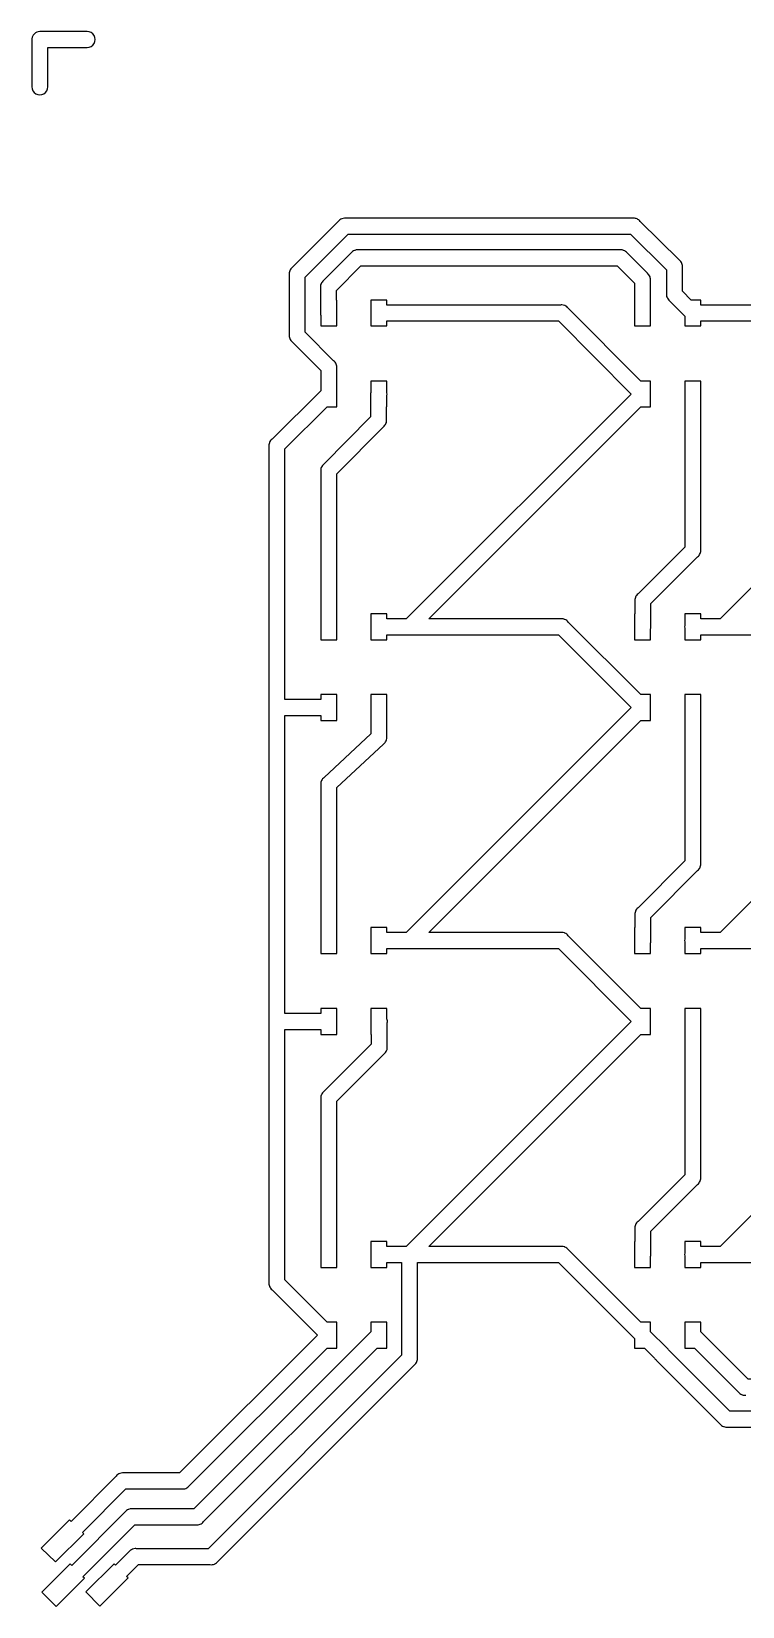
# Model space of a CAD drawing. Extents: x 54 to 155, y 99 to 199.
# Drawn here: x 54.4 to 99.7, y 98.7 to 199 of the extents above; entities that cross this region are included whole.
import ezdxf

# ---------------------------------------------------------------- set-up
doc = ezdxf.new("R2010")
doc.units = 0
doc.layers.add('WS2812B_4x4_40mil', color=7, linetype='CONTINUOUS')

msp = doc.modelspace()

# ---------------------------------------------------------------- linework, layer by layer
at = {"layer": 'WS2812B_4x4_40mil', "color": 7}
for points in [[(54.940831, 199.023179)], [(75.174222, 185.114467)]]:
    msp.add_lwpolyline(points, close=True, dxfattribs=at)
for points in [[(54.440604, 198.427866), (54.440604, 195.502461)], [(55.456562, 195.502461), (55.456562, 197.999985), (57.954083, 197.999985)], [(73.948455, 186.920558), (71.024603, 183.996706)], [(73.651833, 178.047198), (71.839541, 179.858972), (71.839541, 183.375038), (74.569091, 186.104586), (92.563858, 186.104586), (94.847955, 183.83961)], [(74.774246, 184.910344), (73.013113, 183.149211)], [(93.631491, 183.615333), (92.336996, 184.909828)], [(73.850271, 181.171038), (73.850271, 181.913628), (73.829083, 181.913628), (73.829083, 182.528059), (75.394363, 184.09334), (91.716363, 184.09334), (92.816037, 182.994181), (92.816037, 181.08784), (92.816037, 180.262565), (93.831995, 180.262565), (93.831995, 181.913628), (93.831995, 183.134741)], [(70.823583, 183.51508), (70.823583, 179.721513)], [(72.813125, 182.669138), (72.813125, 181.169488)], [(76.030501, 181.913628), (76.030501, 181.169488)], [(88.107282, 181.595819), (77.046458, 181.595819), (77.046458, 181.913628), (76.030501, 181.913628), (76.030501, 181.913628)], [(95.043292, 181.866085), (96.012225, 180.879065), (96.012225, 180.262565), (97.028183, 180.262565), (97.028183, 180.579858), (107.951548, 180.579858), (112.608111, 175.923295), (98.278236, 161.593422), (97.028183, 161.593422), (97.028183, 161.910716), (96.012225, 161.910716), (96.012225, 161.171227)], [(108.089007, 181.595819), (97.028183, 181.595819), (97.028183, 181.913628), (96.420985, 181.913628), (95.863913, 182.481035)], [(72.834313, 180.921957), (72.834313, 180.262565), (73.850271, 180.262565), (73.850271, 181.002057)], [(76.030501, 181.00774), (76.030501, 180.262565), (77.046458, 180.262565), (77.046458, 180.579858), (87.969305, 180.579858), (92.606231, 175.923814), (78.27584, 161.593422), (77.046458, 161.593422), (77.046458, 161.910716), (76.030501, 161.910716), (76.030501, 161.167091)], [(71.024603, 179.237304), (72.834313, 177.427081), (72.834313, 176.134136), (69.736309, 173.05577)], [(73.850271, 175.997709), (73.850271, 177.564024)], [(76.030501, 176.74857), (76.030501, 176.08866)], [(77.046458, 176.006496), (77.046458, 176.74857), (76.030501, 176.74857), (76.030501, 176.74857)], [(96.012225, 176.74857), (96.012225, 175.097507), (96.012225, 166.164718), (93.036697, 163.18919)], [(93.831995, 175.995643), (93.831995, 176.74857), (93.219114, 176.74857)], [(97.028183, 166.026225), (97.028183, 175.923295), (97.028183, 176.74857), (96.012225, 176.74857), (96.012225, 176.74857)], [(73.850271, 156.025287), (73.850271, 156.767359), (72.834313, 156.767359), (72.834313, 156.450065), (70.548662, 156.450065), (70.548662, 172.431004), (73.232738, 175.097507), (73.850271, 175.097507), (73.850271, 175.859734)], [(76.009313, 175.843198), (76.009313, 174.460337), (73.03275, 171.464137)], [(88.107798, 161.593422), (79.712445, 161.593422), (93.216529, 175.097507), (93.831995, 175.097507), (93.831995, 175.8525)], [(77.025271, 174.32546), (77.025271, 175.097507), (77.046458, 175.097507)], [(72.834313, 170.987162), (72.834313, 161.085443), (72.834313, 160.259652), (73.850271, 160.259652), (73.850271, 161.910716), (73.850271, 170.845055), (76.827349, 173.84177)], [(93.853183, 161.178976), (93.853183, 162.568555), (96.827163, 165.542535)], [(92.837225, 162.706016), (92.837225, 161.910716), (92.816037, 161.910716)], [(76.030501, 161.005343), (76.030501, 160.259652), (77.046458, 160.259652), (77.046458, 160.577462), (78.413817, 160.577462)], [(78.550242, 160.577462), (87.969823, 160.577462), (92.605199, 155.941571), (78.27584, 141.612214), (77.046458, 141.612214), (77.046458, 141.929507), (76.030501, 141.929507), (76.030501, 141.185883)], [(93.831995, 156.014434), (93.831995, 156.767359), (93.217048, 156.767359), (88.592007, 161.391884)], [(92.816037, 161.01258), (92.816037, 160.259652), (93.831995, 160.259652)], [(96.012225, 161.001727), (96.012225, 160.259652), (97.028183, 160.259652), (97.028183, 160.577462)], [(98.552638, 160.577462), (107.951548, 160.577462), (112.607077, 155.941055), (98.278236, 141.612214), (97.028183, 141.612214), (97.028183, 141.929507), (96.012225, 141.929507)], [(76.030501, 156.767359), (76.030501, 155.943121), (76.0274, 154.266737)], [(77.042842, 154.118425), (77.044908, 155.116298), (77.046458, 155.116298), (77.046458, 156.767359), (76.030501, 156.767359), (76.030501, 156.767359)], [(96.012225, 156.767359), (96.012225, 155.116298), (96.012225, 146.181959), (93.036179, 143.18576)], [(97.028183, 146.043466), (97.028183, 155.942086), (97.028183, 156.767359), (96.012225, 156.767359), (96.012225, 156.767359)], [(73.850271, 136.022372), (73.850271, 136.764963), (72.834313, 136.764963), (72.834313, 136.447153), (70.548662, 136.447153), (70.548662, 155.434108), (72.834313, 155.434108), (72.834313, 155.116298), (73.850271, 155.116298), (73.850271, 155.856303)], [(88.108833, 141.612214), (79.712445, 141.612214), (93.217048, 155.116298), (93.831995, 155.116298), (93.831995, 155.872324)], [(72.834313, 151.003371), (72.834313, 141.104232), (72.834313, 140.278444), (73.850271, 140.278444), (73.850271, 141.929507), (73.850271, 150.851958)], [(92.837225, 142.704652), (92.837225, 141.929507), (92.816037, 141.929507)], [(93.853183, 141.184332), (93.853183, 142.567193)], [(76.030501, 141.024135), (76.030501, 140.278444), (77.046458, 140.278444), (77.046458, 140.596253), (78.412267, 140.596253)], [(78.552826, 140.596253), (87.969305, 140.596253), (92.606231, 135.940209), (78.275324, 121.609299), (77.046458, 121.609299), (77.046458, 121.927111), (76.030501, 121.927111), (76.030501, 121.183486)], [(92.816037, 141.020518), (92.816037, 140.278444), (93.831995, 140.278444), (93.831995, 140.938352)], [(96.012225, 141.020518), (96.012225, 140.278444), (97.028183, 140.278444), (97.028183, 140.596253)], [(98.555223, 140.596253), (107.951032, 140.596253), (112.608111, 135.93969), (98.27772, 121.609299), (97.028183, 121.609299), (97.028183, 121.927111), (96.012225, 121.927111)], [(76.030501, 136.764963), (76.030501, 136.021341)], [(77.046458, 136.106089), (77.046458, 136.764963), (76.030501, 136.764963), (76.030501, 136.764963)], [(93.831995, 136.012038), (93.831995, 136.764963), (93.21808, 136.764963)], [(96.012225, 136.764963), (96.012225, 135.113902), (96.012225, 126.180598)], [(97.028183, 126.04262), (97.028183, 135.939174), (97.028183, 136.764963), (96.012225, 136.764963), (96.012225, 136.764963)], [(69.532705, 135.957777), (69.532705, 119.334504)], [(73.850271, 116.03238), (73.850271, 116.783754), (73.235321, 116.783754), (70.548662, 119.470413), (70.548662, 135.431195), (72.834313, 135.431195), (72.834313, 135.113902), (73.850271, 135.113902), (73.850271, 135.85391)], [(76.030501, 135.859593), (76.030501, 135.113902), (76.051686, 135.113902), (76.051686, 134.498952)], [(77.067646, 134.362527), (77.067646, 135.85391)], [(88.106248, 121.609299), (79.712445, 121.609299), (93.217048, 135.113902), (93.831995, 135.113902), (93.831995, 135.868896)], [(72.834313, 131.001491), (72.834313, 121.10132), (72.834313, 120.276048), (73.850271, 120.276048), (73.850271, 121.927111), (73.850271, 130.859899)], [(93.853183, 121.195372), (93.853183, 122.584434), (96.828195, 125.559446)], [(92.837225, 122.722412), (92.837225, 121.927111), (92.816037, 121.927111)], [(76.030501, 121.021739), (76.030501, 120.276048), (77.046458, 120.276048), (77.046458, 120.593341), (77.978183, 120.593341), (77.978183, 114.687243), (65.660591, 102.347945)], [(78.994144, 114.549266), (78.994144, 120.593341), (87.969823, 120.593341), (92.816037, 115.747643), (92.816037, 115.132693), (93.439255, 115.132693)], [(92.816037, 121.028972), (92.816037, 120.276048), (93.831995, 120.276048)], [(96.012225, 121.018638), (96.012225, 120.276048), (97.028183, 120.276048), (97.028183, 120.593341), (98.418796, 120.593341)], [(98.552122, 120.593341), (107.952064, 120.593341), (112.818434, 115.747125), (112.818434, 115.132693), (113.834391, 115.132693)], [(116.014621, 121.028972), (116.014621, 120.276048), (116.629571, 120.276048), (120.640694, 116.264925), (115.486489, 111.110717), (98.889569, 111.110717)], [(69.733727, 118.848745), (72.62399, 115.957966), (63.84003, 107.174006)], [(76.030501, 116.783754), (76.030501, 116.168288), (64.750051, 104.887842)], [(77.046458, 116.03238), (77.046458, 116.783754), (76.030501, 116.783754), (76.030501, 116.783754)], [(94.83452, 115.18592), (93.831995, 116.170873), (93.831995, 116.783754), (93.216529, 116.783754)], [(96.012225, 116.783754), (96.012225, 116.03238)], [(111.697571, 113.142632), (100.053839, 113.142632), (97.028183, 116.168288), (97.028183, 116.783754), (96.012225, 116.783754), (96.012225, 116.783754)], [(96.012225, 115.89182), (96.012225, 115.132693), (96.626656, 115.132693)], [(64.461698, 106.359068), (73.235839, 115.132693), (73.850271, 115.132693)], [(65.372751, 104.073936), (76.431509, 115.132693), (77.046458, 115.132693)], [(94.221636, 114.341526), (98.269968, 110.293194)], [(98.748493, 110.094757), (115.627047, 110.094757)], [(59.807717, 106.972983), (56.93761, 104.086855), (56.832705, 104.189175), (55.033332, 102.390318), (55.943353, 101.500966), (57.742726, 103.300342), (57.664695, 103.376822), (60.430419, 106.158048), (63.978005, 106.158048)], [(60.380291, 104.687854), (56.970683, 101.278242), (56.875081, 101.37436), (55.075708, 99.574987), (55.985729, 98.664964), (57.785102, 100.463821), (57.688984, 100.559938), (61.000927, 103.871881)], [(60.611286, 102.145888), (59.754491, 101.288577), (59.668707, 101.37436), (57.86985, 99.596175), (58.758686, 98.686151), (60.558059, 100.485008), (60.472792, 100.570276), (61.233988, 101.331985)]]:
    msp.add_lwpolyline(points, dxfattribs=at)
for points in [[(54.594081, 198.877968), (54.471528, 198.762616), (54.414053, 198.59406), (54.440604, 198.427866)], [(54.940831, 199.023179), (54.810933, 199.020891), (54.686846, 198.968926), (54.594081, 198.877968)], [(55.031266, 199.015942), (55.001397, 199.021047), (54.971131, 199.023468), (54.940831, 199.023179)], [(57.954083, 199.015942), (57.954083, 199.015942), (55.031266, 199.015942), (55.031266, 199.015942)], [(58.401187, 198.764454), (58.308523, 198.922893), (58.137605, 199.019032), (57.954083, 199.015942)], [(58.401187, 198.251474), (58.493851, 198.409913), (58.493851, 198.606014), (58.401187, 198.764454)], [(57.954083, 197.999985), (58.137605, 197.996896), (58.308523, 198.093034), (58.401187, 198.251474)], [(54.440604, 195.502461), (54.437515, 195.31894), (54.533654, 195.148021), (54.692093, 195.055357)], [(54.692093, 195.055357), (54.850533, 194.962693), (55.046634, 194.962693), (55.205073, 195.055357)], [(55.205073, 195.055357), (55.363513, 195.148021), (55.459651, 195.31894), (55.456562, 195.502461)], [(74.173247, 187.087989), (74.084099, 187.054362), (74.006203, 186.996343), (73.948455, 186.920558)], [(74.348431, 187.125195), (74.288294, 187.123264), (74.228978, 187.110666), (74.173247, 187.087989)], [(74.428531, 187.120546), (74.401995, 187.124205), (74.375212, 187.125759), (74.348431, 187.125195)], [(92.701833, 187.120546), (92.701833, 187.120546), (74.428531, 187.120546), (74.428531, 187.120546)], [(92.765912, 187.125713), (92.744465, 187.125345), (92.723062, 187.123619), (92.701833, 187.120546)], [(92.976235, 187.080237), (92.910178, 187.110239), (92.838462, 187.125746), (92.765912, 187.125713)], [(93.182424, 186.922624), (93.128499, 186.992127), (93.057451, 187.046436), (92.976235, 187.080237)], [(95.660308, 184.464375), (95.660308, 184.464375), (93.182424, 186.922624), (93.182424, 186.922624)], [(74.973715, 185.066924), (74.895059, 185.03243), (74.826432, 184.978559), (74.774246, 184.910344)], [(74.980433, 185.069507), (74.978188, 185.068662), (74.975948, 185.067801), (74.973715, 185.066924)], [(74.993871, 185.075193), (74.989365, 185.073362), (74.984885, 185.071466), (74.980433, 185.069507)], [(75.174222, 185.114467), (75.112211, 185.112497), (75.051086, 185.099186), (74.993871, 185.075193)], [(75.258455, 185.109297), (75.230569, 185.113354), (75.202394, 185.115083), (75.174222, 185.114467)], [(91.85279, 185.109297), (91.85279, 185.109297), (75.258455, 185.109297), (75.258455, 185.109297)], [(91.921518, 185.114467), (91.898518, 185.114302), (91.875556, 185.112574), (91.85279, 185.109297)], [(92.110137, 185.078293), (92.050136, 185.102234), (91.986119, 185.114511), (91.921518, 185.114467)], [(92.111172, 185.077775), (92.110827, 185.077948), (92.110482, 185.078121), (92.110137, 185.078293)], [(92.128224, 185.070541), (92.122584, 185.073056), (92.116899, 185.075467), (92.111172, 185.077775)], [(92.336996, 184.909828), (92.282748, 184.980825), (92.210736, 185.03626), (92.128224, 185.070541)], [(70.855105, 183.768812), (70.823139, 183.688305), (70.812288, 183.600961), (70.823583, 183.51508)], [(70.856137, 183.770879), (70.855792, 183.770191), (70.855448, 183.769502), (70.855105, 183.768812)], [(70.862339, 183.785349), (70.860197, 183.780558), (70.85813, 183.775734), (70.856137, 183.770879)], [(71.024603, 183.996706), (70.952674, 183.941945), (70.896659, 183.868983), (70.862339, 183.785349)], [(94.847955, 183.83961), (94.847955, 183.83961), (94.847955, 182.345642), (94.847955, 182.345642)], [(95.832906, 184.231315), (95.79924, 184.324121), (95.739263, 184.405108), (95.660308, 184.464375)], [(95.863913, 183.98172), (95.87466, 184.066202), (95.863998, 184.15203), (95.832906, 184.231315)], [(95.863913, 182.481035), (95.863913, 182.481035), (95.863913, 183.98172), (95.863913, 183.98172)], [(72.844648, 182.921836), (72.812858, 182.841645), (72.802009, 182.754681), (72.813125, 182.669138)], [(72.845164, 182.922868), (72.844991, 182.922524), (72.844819, 182.92218), (72.844648, 182.921836)], [(72.845682, 182.923387), (72.845509, 182.923214), (72.845336, 182.923041), (72.845164, 182.922868)], [(72.8524, 182.939404), (72.85007, 182.934104), (72.84783, 182.928764), (72.845682, 182.923387)], [(73.013113, 183.149211), (72.941971, 183.094678), (72.886524, 183.022293), (72.8524, 182.939404)], [(93.799957, 183.387955), (93.766469, 183.478173), (93.708047, 183.557025), (93.631491, 183.615333)], [(93.831995, 183.134741), (93.843036, 183.220497), (93.832009, 183.307652), (93.799957, 183.387955)], [(94.847955, 182.345642), (94.836112, 182.256999), (94.847878, 182.1668), (94.882063, 182.08416)], [(94.882063, 182.08416), (94.915053, 181.998202), (94.970781, 181.922825), (95.043292, 181.866085)], [(72.813125, 181.169488), (72.799594, 181.086495), (72.806875, 181.001442), (72.834313, 180.921957)], [(73.850271, 181.002057), (73.859704, 181.057989), (73.859704, 181.115106), (73.850271, 181.171038)], [(76.030501, 181.169488), (76.021863, 181.115918), (76.021863, 181.06131), (76.030501, 181.00774)], [(88.17601, 181.600986), (88.153011, 181.600821), (88.130048, 181.599095), (88.107282, 181.595819)], [(88.361528, 181.565328), (88.302462, 181.588708), (88.239535, 181.600803), (88.17601, 181.600986)], [(88.364629, 181.564296), (88.363597, 181.564643), (88.362563, 181.564987), (88.361528, 181.565328)], [(88.381166, 181.55706), (88.375697, 181.55957), (88.370184, 181.561982), (88.364629, 181.564296)], [(88.590972, 181.395831), (88.536505, 181.467162), (88.464114, 181.522792), (88.381166, 181.55706)], [(93.219114, 176.74857), (93.219114, 176.74857), (88.590972, 181.395831), (88.590972, 181.395831)], [(70.823583, 179.721513), (70.811874, 179.633806), (70.823274, 179.544562), (70.856656, 179.462616)], [(70.856656, 179.462616), (70.89034, 179.373215), (70.94855, 179.295123), (71.024603, 179.237304)], [(73.818232, 177.821371), (73.785058, 177.910771), (73.727393, 177.98903), (73.651833, 178.047198)], [(73.850271, 177.564024), (73.862033, 177.651133), (73.850994, 177.739804), (73.818232, 177.821371)], [(73.850271, 175.859734), (73.856545, 175.905512), (73.856545, 175.951931), (73.850271, 175.997709)], [(76.030501, 176.08866), (76.003406, 176.009817), (75.996129, 175.925517), (76.009313, 175.843198)], [(77.046458, 175.837514), (77.055891, 175.893447), (77.055891, 175.950564), (77.046458, 176.006496)], [(77.046458, 175.097507), (77.046458, 175.097507), (77.046458, 175.837514), (77.046458, 175.837514)], [(93.83613, 175.908828), (93.837234, 175.937831), (93.835851, 175.966875), (93.831995, 175.995643)], [(93.831995, 175.8525), (93.834417, 175.871185), (93.835797, 175.88999), (93.83613, 175.908828)], [(76.827349, 173.84177), (76.897373, 173.895852), (76.952059, 173.967282), (76.985996, 174.048992)], [(76.985996, 174.048992), (77.024654, 174.135671), (77.038259, 174.231445), (77.025271, 174.32546)], [(69.56061, 172.815475), (69.531424, 172.737515), (69.521841, 172.653578), (69.532705, 172.571045)], [(69.567844, 172.835113), (69.565298, 172.828617), (69.562886, 172.82207), (69.56061, 172.815475)], [(69.568878, 172.837695), (69.568531, 172.836835), (69.568186, 172.835974), (69.567844, 172.835113)], [(69.736309, 173.05577), (69.661517, 172.999848), (69.603585, 172.924393), (69.568878, 172.837695)], [(69.532705, 172.571045), (69.532705, 172.571045), (69.532705, 155.983946), (69.532705, 155.983946)], [(72.864801, 171.234177), (72.834315, 171.15564), (72.823838, 171.070755), (72.834313, 170.987162)], [(72.867386, 171.241411), (72.866506, 171.239006), (72.865644, 171.236595), (72.864801, 171.234177)], [(72.872037, 171.252264), (72.870445, 171.248665), (72.868894, 171.245047), (72.867386, 171.241411)], [(73.03275, 171.464137), (72.961318, 171.409035), (72.905847, 171.335905), (72.872037, 171.252264)], [(96.827163, 165.542535), (96.898685, 165.596935), (96.954498, 165.669332), (96.988911, 165.752341)], [(96.988911, 165.752341), (96.991425, 165.757981), (96.993837, 165.763666), (96.996144, 165.769394)], [(96.996144, 165.769394), (96.996317, 165.769738), (96.996489, 165.770083), (96.99666, 165.770428)], [(96.99666, 165.770428), (97.02898, 165.851567), (97.039837, 165.939667), (97.028183, 166.026225)], [(92.867713, 162.95923), (92.836185, 162.878791), (92.825692, 162.79164), (92.837225, 162.706016)], [(92.869782, 162.964398), (92.869083, 162.962679), (92.868393, 162.960957), (92.867713, 162.95923)], [(92.8765, 162.980934), (92.874164, 162.975462), (92.871924, 162.969949), (92.869782, 162.964398)], [(93.036697, 163.18919), (92.965961, 163.135019), (92.910715, 163.063199), (92.8765, 162.980934)], [(88.174979, 161.59859), (88.152495, 161.598356), (88.130053, 161.596629), (88.107798, 161.593422)], [(88.363597, 161.5619), (88.303631, 161.586016), (88.239613, 161.598469), (88.174979, 161.59859)], [(92.816037, 161.910716), (92.816037, 161.910716), (92.816037, 161.149004), (92.816037, 161.149004)], [(76.030501, 161.167091), (76.021863, 161.113521), (76.021863, 161.058913), (76.030501, 161.005343)], [(78.413817, 160.577462), (78.459085, 160.571329), (78.504974, 160.571329), (78.550242, 160.577462)], [(88.364629, 161.561381), (88.364286, 161.561554), (88.363942, 161.561727), (88.363597, 161.5619)], [(88.380134, 161.554663), (88.375003, 161.556989), (88.369834, 161.559228), (88.364629, 161.561381)], [(88.592007, 161.391884), (88.537171, 161.464075), (88.464016, 161.520279), (88.380134, 161.554663)], [(92.816037, 161.149004), (92.809904, 161.103736), (92.809904, 161.057848), (92.816037, 161.01258)], [(93.831995, 160.952117), (93.856142, 161.025158), (93.863387, 161.102728), (93.853183, 161.178976)], [(93.831995, 160.259652), (93.831995, 160.259652), (93.831995, 160.952117), (93.831995, 160.952117)], [(96.012225, 161.171227), (96.002734, 161.115125), (96.002734, 161.057828), (96.012225, 161.001727)], [(97.028183, 160.577462), (97.028183, 160.577462), (98.416213, 160.577462), (98.416213, 160.577462)], [(98.416213, 160.577462), (98.461481, 160.571329), (98.50737, 160.571329), (98.552638, 160.577462)], [(69.532705, 155.983946), (69.526618, 155.938847), (69.526618, 155.893134), (69.532705, 155.848035)], [(69.532705, 155.848035), (69.532705, 155.848035), (69.532705, 136.098337), (69.532705, 136.098337)], [(73.850271, 155.856303), (73.859704, 155.912236), (73.859704, 155.969354), (73.850271, 156.025287)], [(93.83613, 155.9271), (93.837264, 155.956276), (93.835881, 155.985496), (93.831995, 156.014434)], [(93.831995, 155.872324), (93.83436, 155.890495), (93.835741, 155.90878), (93.83613, 155.9271)], [(76.0274, 154.266737), (76.0274, 154.266737), (73.054454, 151.498947), (73.054454, 151.498947)], [(73.850271, 150.851958), (73.850271, 150.851958), (76.825283, 153.621299), (76.825283, 153.621299)], [(76.825283, 153.621299), (76.89991, 153.673419), (76.959164, 153.74463), (76.996849, 153.827489)], [(76.996849, 153.827489), (77.040573, 153.917798), (77.056576, 154.019032), (77.042842, 154.118425)], [(72.866351, 151.257102), (72.834211, 151.17664), (72.823182, 151.089296), (72.834313, 151.003371)], [(72.866867, 151.259168), (72.866694, 151.258479), (72.866522, 151.257791), (72.866351, 151.257102)], [(72.880303, 151.289659), (72.875492, 151.279645), (72.871011, 151.269476), (72.866867, 151.259168)], [(73.054454, 151.498947), (72.978444, 151.446328), (72.918231, 151.373966), (72.880303, 151.289659)], [(93.853183, 142.567193), (93.853183, 142.567193), (96.828713, 145.562877), (96.828713, 145.562877)], [(96.828713, 145.562877), (96.902629, 145.619283), (96.959648, 145.694892), (96.993559, 145.781468)], [(96.993559, 145.781468), (96.994437, 145.783701), (96.995299, 145.78594), (96.996144, 145.788185)], [(96.996144, 145.788185), (96.996318, 145.788874), (96.99649, 145.789563), (96.99666, 145.790252)], [(96.99666, 145.790252), (97.028538, 145.8706), (97.039388, 145.957754), (97.028183, 146.043466)], [(92.867197, 142.954768), (92.836368, 142.875234), (92.826061, 142.789218), (92.837225, 142.704652)], [(92.869782, 142.963036), (92.868897, 142.960287), (92.868035, 142.957531), (92.867197, 142.954768)], [(92.875465, 142.975437), (92.873516, 142.971329), (92.871621, 142.967195), (92.869782, 142.963036)], [(93.036179, 143.18576), (92.964965, 143.131084), (92.909511, 143.058514), (92.875465, 142.975437)], [(88.17601, 141.617381), (88.153528, 141.617147), (88.131086, 141.615421), (88.108833, 141.612214)], [(88.361012, 141.581207), (88.302142, 141.6047), (88.239394, 141.616969), (88.17601, 141.617381)], [(88.364629, 141.580173), (88.363425, 141.580522), (88.362219, 141.580867), (88.361012, 141.581207)], [(88.383235, 141.571905), (88.377089, 141.574785), (88.370886, 141.577541), (88.364629, 141.580173)], [(88.592007, 141.410159), (88.537891, 141.481536), (88.465867, 141.537336), (88.383235, 141.571905)], [(92.816037, 141.929507), (92.816037, 141.929507), (92.816037, 141.1895), (92.816037, 141.1895)], [(96.012225, 141.929507), (96.012225, 141.929507), (96.012225, 141.1895), (96.012225, 141.1895)], [(76.030501, 141.185883), (76.021863, 141.132313), (76.021863, 141.077705), (76.030501, 141.024135)], [(78.412267, 140.596253), (78.458894, 140.589741), (78.5062, 140.589741), (78.552826, 140.596253)], [(93.21808, 136.764963), (93.21808, 136.764963), (88.592007, 141.410159), (88.592007, 141.410159)], [(92.816037, 141.1895), (92.806604, 141.133567), (92.806604, 141.07645), (92.816037, 141.020518)], [(93.831995, 140.938352), (93.859176, 141.017356), (93.866453, 141.101844), (93.853183, 141.184332)], [(96.012225, 141.1895), (96.002792, 141.133567), (96.002792, 141.07645), (96.012225, 141.020518)], [(97.028183, 140.596253), (97.028183, 140.596253), (98.414663, 140.596253), (98.414663, 140.596253)], [(98.414663, 140.596253), (98.46129, 140.589741), (98.508596, 140.589741), (98.555223, 140.596253)], [(69.532705, 136.098337), (69.526192, 136.05171), (69.526192, 136.004404), (69.532705, 135.957777)], [(73.850271, 135.85391), (73.859645, 135.909673), (73.859645, 135.966609), (73.850271, 136.022372)], [(76.030501, 136.021341), (76.021863, 135.967771), (76.021863, 135.913163), (76.030501, 135.859593)], [(77.067646, 135.85391), (77.081968, 135.938411), (77.074679, 136.025162), (77.046458, 136.106089)], [(93.83613, 135.925223), (93.837234, 135.954226), (93.835851, 135.983271), (93.831995, 136.012038)], [(93.831995, 135.868896), (93.834417, 135.88758), (93.835797, 135.906385), (93.83613, 135.925223)], [(76.051686, 134.498952), (76.051686, 134.498952), (73.034301, 131.481564), (73.034301, 131.481564)], [(73.850271, 130.859899), (73.850271, 130.859899), (76.86714, 133.877284), (76.86714, 133.877284)], [(76.86714, 133.877284), (76.938327, 133.931466), (76.993946, 134.003484), (77.028371, 134.086056)], [(77.028371, 134.086056), (77.031072, 134.092035), (77.033657, 134.098065), (77.036124, 134.104143)], [(77.036124, 134.104662), (77.068801, 134.186433), (77.079664, 134.275293), (77.067646, 134.362527)], [(77.036124, 134.104143), (77.036124, 134.104316), (77.036124, 134.104489), (77.036124, 134.104662)], [(73.034301, 131.481564), (72.963565, 131.427394), (72.908319, 131.355574), (72.874104, 131.273311)], [(72.865835, 131.254189), (72.834045, 131.173999), (72.823197, 131.087034), (72.834313, 131.001491)], [(72.866351, 131.255224), (72.866179, 131.254879), (72.866007, 131.254534), (72.865835, 131.254189)], [(72.866867, 131.25574), (72.866695, 131.255568), (72.866523, 131.255396), (72.866351, 131.255224)], [(72.874104, 131.273311), (72.871582, 131.267499), (72.86917, 131.261641), (72.866867, 131.25574)], [(96.012225, 126.180598), (96.012225, 126.180598), (93.037729, 123.206102), (93.037729, 123.206102)], [(96.828195, 125.559446), (96.898931, 125.613617), (96.954178, 125.685438), (96.988392, 125.767702)], [(96.988392, 125.767702), (96.991093, 125.77368), (96.993677, 125.779711), (96.996144, 125.785789)], [(96.996144, 125.785789), (96.996317, 125.786134), (96.996489, 125.786479), (96.99666, 125.786824)], [(96.99666, 125.786824), (97.02898, 125.867962), (97.039837, 125.956062), (97.028183, 126.04262)], [(92.867197, 122.974591), (92.83602, 122.894424), (92.825707, 122.807653), (92.837225, 122.722412)], [(92.869782, 122.981309), (92.868905, 122.979076), (92.868043, 122.976837), (92.867197, 122.974591)], [(92.875981, 122.996295), (92.873835, 122.991333), (92.871769, 122.986337), (92.869782, 122.981309)], [(93.037729, 123.206102), (92.966208, 123.151701), (92.910394, 123.079304), (92.875981, 122.996295)], [(88.174979, 121.614469), (88.151978, 121.614303), (88.129015, 121.612576), (88.106248, 121.609299)], [(88.363597, 121.578295), (88.303596, 121.602235), (88.23958, 121.614512), (88.174979, 121.614469)], [(88.364629, 121.577776), (88.364286, 121.57795), (88.363942, 121.578123), (88.363597, 121.578295)], [(88.381684, 121.570543), (88.376044, 121.573057), (88.370358, 121.575469), (88.364629, 121.577776)], [(88.591488, 121.408795), (88.537088, 121.480316), (88.464693, 121.53613), (88.381684, 121.570543)], [(92.816037, 121.927111), (92.816037, 121.927111), (92.816037, 121.164884), (92.816037, 121.164884)], [(96.012225, 121.927111), (96.012225, 121.927111), (96.012225, 121.187103), (96.012225, 121.187103)], [(76.030501, 121.183486), (76.021863, 121.129916), (76.021863, 121.075309), (76.030501, 121.021739)], [(93.216529, 116.783754), (93.216529, 116.783754), (88.591488, 121.408795), (88.591488, 121.408795)], [(92.816037, 121.164884), (92.80995, 121.119784), (92.80995, 121.074072), (92.816037, 121.028972)], [(93.831995, 120.967997), (93.85622, 121.041198), (93.863466, 121.118954), (93.853183, 121.195372)], [(93.831995, 120.276048), (93.831995, 120.276048), (93.831995, 120.967997), (93.831995, 120.967997)], [(96.012225, 121.187103), (96.00285, 121.131339), (96.00285, 121.074402), (96.012225, 121.018638)], [(98.418796, 120.593341), (98.463045, 120.587485), (98.507873, 120.587485), (98.552122, 120.593341)], [(69.532705, 119.334504), (69.520302, 119.244846), (69.532077, 119.153502), (69.566812, 119.069921)], [(69.566812, 119.069921), (69.568642, 119.065415), (69.570537, 119.060936), (69.572495, 119.056485)], [(69.572495, 119.056485), (69.573341, 119.05424), (69.574203, 119.052001), (69.57508, 119.049767)], [(69.57508, 119.049767), (69.60993, 118.970313), (69.664548, 118.901107), (69.733727, 118.848745)], [(73.854922, 115.976569), (73.854399, 115.995244), (73.852846, 116.013876), (73.850271, 116.03238)], [(73.850271, 115.884068), (73.854049, 115.910248), (73.855776, 115.936684), (73.855438, 115.963133)], [(73.850271, 115.132693), (73.850271, 115.132693), (73.850271, 115.884068), (73.850271, 115.884068)], [(73.855438, 115.9683), (73.855288, 115.971058), (73.855116, 115.973814), (73.854922, 115.976569)], [(73.855438, 115.963133), (73.855447, 115.964855), (73.855447, 115.966578), (73.855438, 115.9683)], [(77.046458, 115.894405), (77.052733, 115.940183), (77.052733, 115.986602), (77.046458, 116.03238)], [(77.046458, 115.132693), (77.046458, 115.132693), (77.046458, 115.894405), (77.046458, 115.894405)], [(96.012225, 116.03238), (96.005712, 115.985753), (96.005712, 115.938447), (96.012225, 115.89182)], [(78.951768, 114.268146), (78.992358, 114.355911), (79.007059, 114.453436), (78.994144, 114.549266)], [(93.439255, 115.132693), (93.439255, 115.132693), (94.088313, 114.494489), (94.088313, 114.494489)], [(94.088313, 114.494489), (94.122016, 114.435055), (94.167362, 114.38303), (94.221636, 114.341526)], [(94.974561, 115.025722), (94.939711, 115.088408), (94.891984, 115.143004), (94.83452, 115.18592)], [(98.889569, 111.110717), (98.889569, 111.110717), (94.974561, 115.025722), (94.974561, 115.025722)], [(96.626656, 115.132693), (96.626656, 115.132693), (99.432687, 112.326663), (99.432687, 112.326663)], [(66.28174, 101.532489), (66.28174, 101.532489), (78.794672, 114.066608), (78.794672, 114.066608)], [(78.794672, 114.066608), (78.863352, 114.119306), (78.917428, 114.18868), (78.951768, 114.268146)], [(99.432687, 112.326663), (99.486858, 112.255927), (99.558679, 112.20068), (99.640943, 112.166465)], [(99.640943, 112.166465), (99.646416, 112.16413), (99.651929, 112.16189), (99.65748, 112.159748)], [(99.65748, 112.159748), (99.659198, 112.159049), (99.660921, 112.158361), (99.662647, 112.157681)], [(99.662647, 112.157681), (99.742091, 112.126502), (99.82811, 112.115839), (99.912763, 112.126675)], [(98.269968, 110.293194), (98.323906, 110.223242), (98.395151, 110.168561), (98.476673, 110.134548)], [(98.476673, 110.134548), (98.482485, 110.132027), (98.488343, 110.129615), (98.494244, 110.127314)], [(98.494244, 110.127314), (98.494416, 110.127142), (98.494588, 110.12697), (98.49476, 110.126798)], [(98.49476, 110.126798), (98.495105, 110.126625), (98.49545, 110.126452), (98.495795, 110.126279)], [(98.495795, 110.126279), (98.575985, 110.094489), (98.66295, 110.083641), (98.748493, 110.094757)], [(60.034576, 107.141449), (59.944547, 107.107876), (59.865885, 107.049461), (59.807717, 106.972983)], [(60.207693, 107.178657), (60.148254, 107.176483), (60.089659, 107.163889), (60.034576, 107.141449)], [(60.290375, 107.174006), (60.262987, 107.177803), (60.235334, 107.179359), (60.207693, 107.178657)], [(63.84003, 107.174006), (63.84003, 107.174006), (60.290375, 107.174006), (60.290375, 107.174006)], [(63.978005, 106.158048), (64.065329, 106.146357), (64.154192, 106.157576), (64.235871, 106.190602)], [(64.235871, 106.190602), (64.325523, 106.224345), (64.403809, 106.282746), (64.461698, 106.359068)], [(60.578729, 104.844431), (60.500448, 104.80979), (60.432189, 104.75593), (60.380291, 104.687854)], [(60.587515, 104.848567), (60.584573, 104.847216), (60.581644, 104.845838), (60.578729, 104.844431)], [(60.600435, 104.853218), (60.596108, 104.851726), (60.591801, 104.850175), (60.587515, 104.848567)], [(60.780786, 104.893009), (60.718743, 104.890875), (60.657616, 104.877389), (60.600435, 104.853218)], [(60.865018, 104.887842), (60.837133, 104.891897), (60.808958, 104.893625), (60.780786, 104.893009)], [(64.750051, 104.887842), (64.750051, 104.887842), (60.865018, 104.887842), (60.865018, 104.887842)], [(61.000927, 103.871881), (61.000927, 103.871881), (64.890611, 103.871881), (64.890611, 103.871881)], [(64.890611, 103.871881), (64.977089, 103.860645), (65.065003, 103.871857), (65.145892, 103.904438)], [(65.145892, 103.904438), (65.236048, 103.938295), (65.314724, 103.997077), (65.372751, 104.073936)], [(60.837629, 102.314872), (60.747724, 102.281072), (60.669243, 102.222479), (60.611286, 102.145888)], [(61.013328, 102.352594), (60.952985, 102.35056), (60.893488, 102.337786), (60.837629, 102.314872)], [(61.096529, 102.347945), (61.068969, 102.35177), (61.041142, 102.353325), (61.013328, 102.352594)], [(65.660591, 102.347945), (65.660591, 102.347945), (61.096529, 102.347945), (61.096529, 102.347945)], [(65.798566, 101.331985), (65.887041, 101.320234), (65.97705, 101.331998), (66.059533, 101.366092)], [(66.059533, 101.366092), (66.06578, 101.368381), (66.071982, 101.370793), (66.078135, 101.373326)], [(66.078135, 101.373326), (66.078652, 101.373498), (66.079169, 101.373671), (66.079686, 101.373844)], [(66.079686, 101.373844), (66.159516, 101.408543), (66.229091, 101.463171), (66.28174, 101.532489)], [(61.233988, 101.331985), (61.233988, 101.331985), (65.798566, 101.331985), (65.798566, 101.331985)]]:
    msp.add_open_spline(points, degree=3, dxfattribs=at)

doc.saveas('drawing.dxf')
